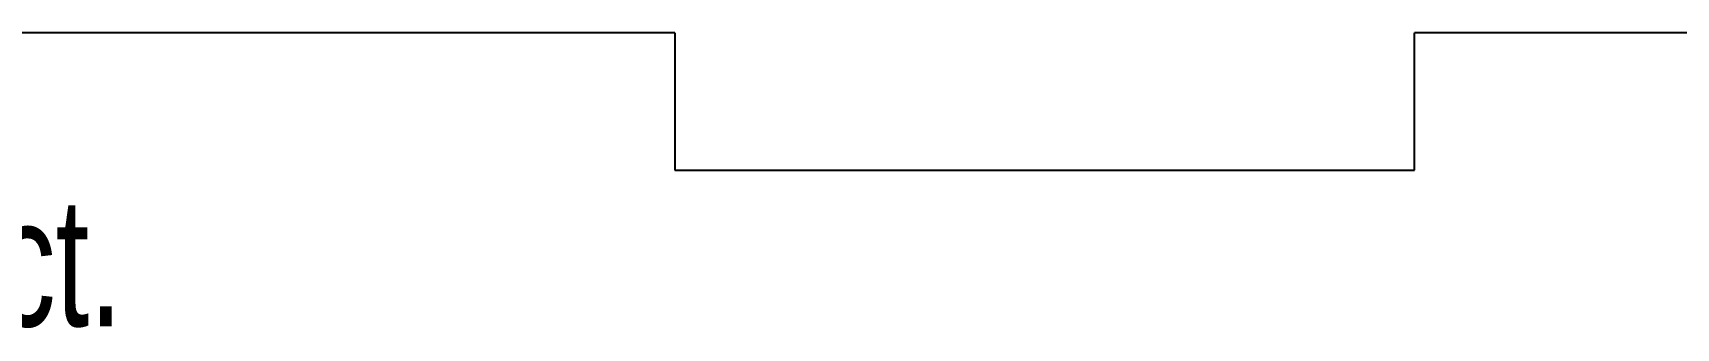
# Model space of a CAD drawing. Header units: inches. Extents: x -8.75 to 0, y -0.78 to 2.88.
# Drawn here: x -6.418 to -3.988, y -0.436 to 0 of the extents above; entities that cross this region are included whole.
import ezdxf

# ---------------------------------------------------------------- set-up
doc = ezdxf.new("R2010")
doc.units = ezdxf.units.IN
doc.header["$MEASUREMENT"] = 0
doc.styles.add('SLDTEXTSTYLE0', font='TXT', dxfattribs={"width": 0.7})

msp = doc.modelspace()

# ---------------------------------------------------------------- linework, layer by layer
at = {"color": 7, "linetype": 'Continuous', "lineweight": 25}
for p, q in [((-5.4688, 0), (-6.5625, 0)), ((-5.4688, 0), (-5.4688, -0.2028)), ((-3.2812, 0), (-4.375, 0)), ((-4.375, -0.2028), (-4.375, 0)), ((-5.4688, -0.2028), (-4.375, -0.2028))]:
    msp.add_line(p, q, dxfattribs=at)

# ---------------------------------------------------------------- texts
at = {"color": 7, "linetype": 'Continuous', "insert": (-8.75, -0.2429), "char_height": 0.1903, "attachment_point": 1, "style": 'SLDTEXTSTYLE0'}
msp.add_mtext('SOLIDWORKS Maker Product.', dxfattribs=at)

doc.saveas('drawing.dxf')
